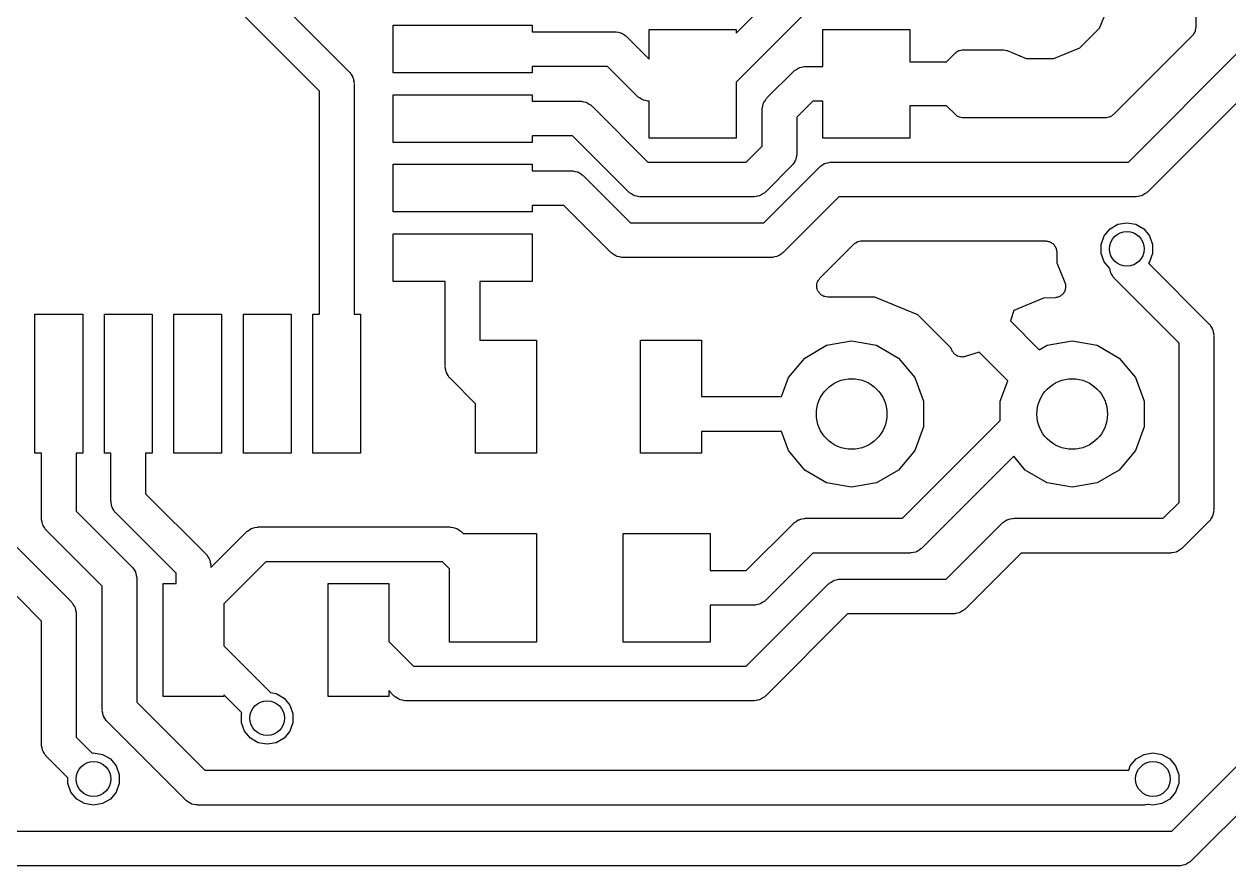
# Model space of a CAD drawing. Extents: x 0.2 to 50.9, y 0.2 to 28.3.
# Drawn here: x 9 to 22.87, y 0.3 to 9.99 of the extents above; entities that cross this region are included whole.
import ezdxf

# ---------------------------------------------------------------- set-up
doc = ezdxf.new("R2010")
doc.units = 0
doc.header["$MEASUREMENT"] = 0
doc.layers.add('BLACK', color=7, linetype='CONTINUOUS')

msp = doc.modelspace()

# ---------------------------------------------------------------- linework, layer by layer
at = {"layer": 'Black'}
for p, q in [((10.4, 11.7828), (12.7414, 9.44142)), ((12.4, 9.21716), (10.0586, 11.5586)), ((17.2, 9.88284), (17.8586, 10.5414)), ((22.492, 10.3875), (22.492, 9.94587)), ((18.0828, 10.2), (17.2, 9.31716)), ((21.3846, 9.94171), (21.5, 10.2196)), ((13.25, 9.425), (13.25, 9.975)), ((13.25, 9.975), (14.85, 9.975)), ((14.85, 9.975), (14.85, 9.9)), ((14.85, 9.9), (15.8, 9.9)), ((15.8, 9.9), (15.8087, 9.89847)), ((15.8087, 9.89847), (15.8174, 9.89924)), ((15.8174, 9.89924), (15.8427, 9.89248)), ((15.8427, 9.89248), (15.8684, 9.88794)), ((15.8684, 9.88794), (15.876, 9.88354)), ((15.876, 9.88354), (15.8845, 9.88126)), ((15.8845, 9.88126), (15.9059, 9.86628)), ((15.9059, 9.86628), (15.9286, 9.85321)), ((15.9286, 9.85321), (15.9342, 9.84647)), ((16.2, 9.58284), (16.2, 9.925)), ((16.2, 9.925), (17.2, 9.925)), ((17.2, 9.925), (17.2, 9.88284)), ((18.2, 9.5), (18.2, 9.925)), ((18.2, 9.925), (19.2, 9.925)), ((19.2, 9.925), (19.2, 9.554)), ((21.1571, 9.71461), (21.3846, 9.94171)), ((22.4548, 9.85607), (21.5439, 8.9452)), ((22.458, 9.86064), (22.4548, 9.85607)), ((22.4623, 9.86423), (22.458, 9.86064)), ((22.4706, 9.8786), (22.4623, 9.86423)), ((22.4801, 9.8922), (22.4706, 9.8786)), ((22.4815, 9.89759), (22.4801, 9.8922)), ((22.4843, 9.90243), (22.4815, 9.89759)), ((22.4872, 9.91877), (22.4843, 9.90243)), ((22.4915, 9.9348), (22.4872, 9.91877)), ((22.492, 9.94587), (22.491, 9.94037)), ((22.491, 9.94037), (22.4915, 9.9348)), ((15.9342, 9.84647), (15.9414, 9.84142)), ((15.9414, 9.84142), (16.2, 9.58284)), ((20.86, 9.59186), (21.1571, 9.71461)), ((19.6236, 9.554), (19.7244, 9.6548)), ((19.7244, 9.6548), (19.729, 9.65801)), ((19.729, 9.65801), (19.7326, 9.66229)), ((19.7326, 9.66229), (19.747, 9.67059)), ((19.747, 9.67059), (19.7606, 9.6801)), ((19.7606, 9.6801), (19.766, 9.68155)), ((19.766, 9.68155), (19.7708, 9.68434)), ((19.7708, 9.68434), (19.7872, 9.68722)), ((19.7872, 9.68722), (19.8032, 9.69152)), ((19.8032, 9.69152), (19.8087, 9.69103)), ((19.8087, 9.69103), (19.8143, 9.692)), ((19.8143, 9.692), (20.2728, 9.692)), ((20.2728, 9.692), (20.2756, 9.6915)), ((20.2756, 9.6915), (20.2784, 9.69187)), ((20.2784, 9.69187), (20.2972, 9.68769)), ((20.2972, 9.68769), (20.3162, 9.68434)), ((20.3162, 9.68434), (20.3187, 9.68291)), ((20.3187, 9.68291), (20.3215, 9.68229)), ((20.3215, 9.68229), (20.5386, 9.59214)), ((20.5386, 9.59214), (20.86, 9.59186)), ((21.7172, 8.4), (23, 9.68284)), ((12.7414, 9.44142), (12.7465, 9.43421)), ((15.7172, 9.5), (14.85, 9.5)), ((14.85, 9.5), (14.85, 9.425)), ((16.0586, 9.15858), (15.7172, 9.5)), ((17.5586, 9.14142), (17.8586, 9.44142)), ((17.8586, 9.44142), (17.8658, 9.44647)), ((17.8658, 9.44647), (17.8714, 9.45321)), ((17.8714, 9.45321), (17.8941, 9.46628)), ((17.8941, 9.46628), (17.9155, 9.48126)), ((17.9155, 9.48126), (17.924, 9.48354)), ((17.924, 9.48354), (17.9316, 9.48794)), ((17.9316, 9.48794), (17.9573, 9.49248)), ((17.9573, 9.49248), (17.9826, 9.49924)), ((17.9826, 9.49924), (17.9913, 9.49847)), ((17.9913, 9.49847), (18, 9.5)), ((18, 9.5), (18.2, 9.5)), ((19.2, 9.554), (19.6236, 9.554)), ((23.3414, 9.45858), (21.9414, 8.05858)), ((12.7465, 9.43421), (12.7532, 9.42856)), ((12.7532, 9.42856), (12.7663, 9.40593)), ((12.7663, 9.40593), (12.7813, 9.38452)), ((12.7813, 9.38452), (12.7835, 9.37602)), ((12.7835, 9.37602), (12.7879, 9.3684)), ((12.7879, 9.3684), (12.7925, 9.34268)), ((12.7925, 9.34268), (12.7992, 9.31743)), ((12.7992, 9.31743), (12.7985, 9.30866)), ((12.7985, 9.30866), (12.8, 9.3)), ((12.8, 9.3), (12.8, 6.65)), ((14.85, 9.425), (13.25, 9.425)), ((17.2, 9.31716), (17.2, 8.675)), ((12.4, 6.65), (12.4, 9.21716)), ((13.25, 8.625), (13.25, 9.175)), ((13.25, 9.175), (14.85, 9.175)), ((14.85, 9.175), (14.85, 9.1)), ((16.0658, 9.15353), (16.0586, 9.15858)), ((14.85, 9.1), (15.4, 9.1)), ((15.4, 9.1), (15.4087, 9.09847)), ((15.4087, 9.09847), (15.4174, 9.09924)), ((15.4174, 9.09924), (15.4427, 9.09248)), ((15.4427, 9.09248), (15.4684, 9.08794)), ((15.4684, 9.08794), (15.476, 9.08354)), ((15.476, 9.08354), (15.4845, 9.08126)), ((15.4845, 9.08126), (15.5059, 9.06628)), ((15.5059, 9.06628), (15.5286, 9.05321)), ((15.5286, 9.05321), (15.5342, 9.04647)), ((15.5342, 9.04647), (15.5414, 9.04142)), ((15.5414, 9.04142), (16.1828, 8.4)), ((16.0714, 9.14679), (16.0658, 9.15353)), ((16.0941, 9.13373), (16.0714, 9.14679)), ((16.1155, 9.11874), (16.0941, 9.13373)), ((16.124, 9.11646), (16.1155, 9.11874)), ((16.1316, 9.11206), (16.124, 9.11646)), ((16.1573, 9.10752), (16.1316, 9.11206)), ((16.1826, 9.10076), (16.1573, 9.10752)), ((16.1913, 9.10153), (16.1826, 9.10076)), ((16.2, 9.1), (16.1913, 9.10153)), ((16.2, 8.675), (16.2, 9.1)), ((17.5008, 9.01743), (17.5075, 9.04267)), ((17.5075, 9.04267), (17.5121, 9.0684)), ((17.5121, 9.0684), (17.5165, 9.07603)), ((17.5165, 9.07603), (17.5187, 9.08452)), ((17.5187, 9.08452), (17.5337, 9.10593)), ((17.5337, 9.10593), (17.5468, 9.12856)), ((17.5468, 9.12856), (17.5535, 9.13422)), ((17.5535, 9.13422), (17.5586, 9.14142)), ((18.0828, 9.1), (17.9, 8.91716)), ((18.2, 9.1), (18.0828, 9.1)), ((18.2, 8.675), (18.2, 9.1)), ((19.6236, 9.046), (19.2, 9.046)), ((19.2, 9.046), (19.2, 8.675)), ((19.7244, 8.9452), (19.6236, 9.046)), ((17.5, 9), (17.5015, 9.00867)), ((17.5, 8.58284), (17.5, 9)), ((17.5015, 9.00867), (17.5008, 9.01743)), ((17.9, 8.91716), (17.9, 8.5)), ((19.729, 8.94199), (19.7244, 8.9452)), ((19.7326, 8.93771), (19.729, 8.94199)), ((19.747, 8.92942), (19.7326, 8.93771)), ((19.7606, 8.9199), (19.747, 8.92942)), ((19.766, 8.91845), (19.7606, 8.9199)), ((19.7708, 8.91566), (19.766, 8.91845)), ((19.7872, 8.91278), (19.7708, 8.91566)), ((19.8032, 8.90848), (19.7872, 8.91278)), ((19.8087, 8.90897), (19.8032, 8.90848)), ((19.8143, 8.908), (19.8087, 8.90897)), ((21.4541, 8.908), (19.8143, 8.908)), ((21.4596, 8.90897), (21.4541, 8.908)), ((21.4652, 8.90848), (21.4596, 8.90897)), ((21.4812, 8.91278), (21.4652, 8.90848)), ((21.4976, 8.91566), (21.4812, 8.91278)), ((21.5024, 8.91845), (21.4976, 8.91566)), ((21.5078, 8.9199), (21.5024, 8.91845)), ((21.5214, 8.92942), (21.5078, 8.9199)), ((21.5358, 8.93771), (21.5214, 8.92942)), ((21.5394, 8.94199), (21.5358, 8.93771)), ((21.5439, 8.9452), (21.5394, 8.94199)), ((14.85, 8.625), (13.25, 8.625)), ((15.3172, 8.7), (14.85, 8.7)), ((14.85, 8.7), (14.85, 8.625)), ((15.9586, 8.05858), (15.3172, 8.7)), ((17.2, 8.675), (16.2, 8.675)), ((19.2, 8.675), (18.2, 8.675)), ((17.3172, 8.4), (17.5, 8.58284)), ((17.8992, 8.48257), (17.8925, 8.45733)), ((17.9, 8.5), (17.8985, 8.49134)), ((17.8985, 8.49134), (17.8992, 8.48257)), ((13.25, 7.825), (13.25, 8.375)), ((13.25, 8.375), (14.85, 8.375)), ((14.85, 8.375), (14.85, 8.3)), ((16.1828, 8.4), (17.3172, 8.4)), ((17.5172, 7.7), (18.1586, 8.34142)), ((17.8414, 8.35858), (17.5414, 8.05858)), ((17.8465, 8.36579), (17.8414, 8.35858)), ((17.8532, 8.37144), (17.8465, 8.36579)), ((17.8663, 8.39407), (17.8532, 8.37144)), ((17.8813, 8.41548), (17.8663, 8.39407)), ((17.8835, 8.42398), (17.8813, 8.41548)), ((17.8879, 8.4316), (17.8835, 8.42398)), ((17.8925, 8.45733), (17.8879, 8.4316)), ((18.1586, 8.34142), (18.1658, 8.34647)), ((18.1658, 8.34647), (18.1714, 8.35321)), ((18.1714, 8.35321), (18.1941, 8.36628)), ((18.1941, 8.36628), (18.2155, 8.38126)), ((18.2155, 8.38126), (18.224, 8.38354)), ((18.224, 8.38354), (18.2316, 8.38794)), ((18.2316, 8.38794), (18.2573, 8.39248)), ((18.2573, 8.39248), (18.2826, 8.39924)), ((18.2826, 8.39924), (18.2913, 8.39847)), ((18.2913, 8.39847), (18.3, 8.4)), ((18.3, 8.4), (21.7172, 8.4)), ((14.85, 8.3), (15.3, 8.3)), ((15.3, 8.3), (15.3087, 8.29847)), ((15.3087, 8.29847), (15.3174, 8.29924)), ((15.3174, 8.29924), (15.3427, 8.29248)), ((15.3427, 8.29248), (15.3684, 8.28794)), ((15.3684, 8.28794), (15.376, 8.28354)), ((15.376, 8.28354), (15.3845, 8.28126)), ((15.3845, 8.28126), (15.4059, 8.26628)), ((15.4059, 8.26628), (15.4286, 8.25321)), ((15.4286, 8.25321), (15.4342, 8.24647)), ((15.4342, 8.24647), (15.4414, 8.24142)), ((15.4414, 8.24142), (15.9828, 7.7)), ((15.9658, 8.05353), (15.9586, 8.05858)), ((15.9714, 8.04679), (15.9658, 8.05353)), ((17.5342, 8.05353), (17.5286, 8.04679)), ((17.5414, 8.05858), (17.5342, 8.05353)), ((21.9342, 8.05353), (21.9286, 8.04679)), ((21.9414, 8.05858), (21.9342, 8.05353)), ((15.9941, 8.03373), (15.9714, 8.04679)), ((16.0155, 8.01874), (15.9941, 8.03373)), ((16.024, 8.01646), (16.0155, 8.01874)), ((16.0316, 8.01206), (16.024, 8.01646)), ((16.0573, 8.00752), (16.0316, 8.01206)), ((16.0826, 8.00076), (16.0573, 8.00752)), ((16.0913, 8.00153), (16.0826, 8.00076)), ((16.1, 8), (16.0913, 8.00153)), ((17.4, 8), (16.1, 8)), ((17.4087, 8.00153), (17.4, 8)), ((17.4174, 8.00076), (17.4087, 8.00153)), ((17.4427, 8.00752), (17.4174, 8.00076)), ((17.4684, 8.01206), (17.4427, 8.00752)), ((17.476, 8.01646), (17.4684, 8.01206)), ((17.4845, 8.01874), (17.476, 8.01646)), ((17.5059, 8.03373), (17.4845, 8.01874)), ((17.5286, 8.04679), (17.5059, 8.03373)), ((18.3828, 8), (17.7414, 7.35858)), ((21.8, 8), (18.3828, 8)), ((21.8087, 8.00153), (21.8, 8)), ((21.8174, 8.00076), (21.8087, 8.00153)), ((21.8427, 8.00752), (21.8174, 8.00076)), ((21.8684, 8.01206), (21.8427, 8.00752)), ((21.876, 8.01646), (21.8684, 8.01206)), ((21.8845, 8.01874), (21.876, 8.01646)), ((21.9059, 8.03373), (21.8845, 8.01874)), ((21.9286, 8.04679), (21.9059, 8.03373)), ((14.85, 7.825), (13.25, 7.825)), ((15.2172, 7.9), (14.85, 7.9)), ((14.85, 7.9), (14.85, 7.825)), ((15.7586, 7.35858), (15.2172, 7.9)), ((15.9828, 7.7), (17.5172, 7.7)), ((21.5064, 7.63069), (21.597, 7.68299)), ((21.597, 7.68299), (21.7, 7.70115)), ((21.7, 7.70115), (21.803, 7.68299)), ((21.803, 7.68299), (21.8936, 7.63069)), ((13.25, 7.025), (13.25, 7.575)), ((13.25, 7.575), (14.85, 7.575)), ((14.85, 7.575), (14.85, 7.025)), ((21.4034, 7.45229), (21.4392, 7.55057)), ((21.4392, 7.55057), (21.5064, 7.63069)), ((21.8936, 7.63069), (21.9608, 7.55057)), ((21.9608, 7.55057), (21.9966, 7.45229)), ((15.7658, 7.35353), (15.7586, 7.35858)), ((17.7414, 7.35858), (17.7342, 7.35353)), ((18.1645, 7.06324), (18.5561, 7.4548)), ((18.5561, 7.4548), (18.5606, 7.45801)), ((18.5606, 7.45801), (18.5642, 7.46229)), ((18.5642, 7.46229), (18.5786, 7.47059)), ((18.5786, 7.47059), (18.5922, 7.4801)), ((18.5922, 7.4801), (18.5976, 7.48155)), ((18.5976, 7.48155), (18.6024, 7.48434)), ((18.6024, 7.48434), (18.6188, 7.48722)), ((18.6188, 7.48722), (18.6348, 7.49152)), ((18.6348, 7.49152), (18.6404, 7.49103)), ((18.6404, 7.49103), (18.6459, 7.492)), ((18.6459, 7.492), (20.765, 7.492)), ((20.765, 7.492), (20.776, 7.49006)), ((20.776, 7.49006), (20.7871, 7.49005)), ((20.7871, 7.49005), (20.7975, 7.48626)), ((20.7975, 7.48626), (20.8084, 7.48434)), ((20.8084, 7.48434), (20.8181, 7.47876)), ((20.8181, 7.47876), (20.8286, 7.47493)), ((20.8286, 7.47493), (20.837, 7.46782)), ((20.837, 7.46782), (20.8466, 7.46229)), ((20.8466, 7.46229), (20.8538, 7.45374)), ((20.8538, 7.45374), (20.8623, 7.44655)), ((20.8623, 7.44655), (20.8678, 7.43697)), ((20.8678, 7.43697), (20.875, 7.4285)), ((20.875, 7.4285), (20.8788, 7.41801)), ((20.8788, 7.41801), (20.8843, 7.40833)), ((20.8843, 7.40833), (20.8863, 7.39744)), ((20.8863, 7.39744), (20.89, 7.38705)), ((20.89, 7.38705), (20.89, 7.37589)), ((20.89, 7.37589), (20.892, 7.36489)), ((20.892, 7.36489), (20.8919, 7.23998)), ((21.4034, 7.34771), (21.4034, 7.45229)), ((21.9966, 7.45229), (21.9966, 7.34771)), ((15.7714, 7.34679), (15.7658, 7.35353)), ((15.7941, 7.33373), (15.7714, 7.34679)), ((15.8155, 7.31874), (15.7941, 7.33373)), ((15.824, 7.31646), (15.8155, 7.31874)), ((15.8316, 7.31206), (15.824, 7.31646)), ((15.8573, 7.30752), (15.8316, 7.31206)), ((15.8826, 7.30076), (15.8573, 7.30752)), ((15.8913, 7.30153), (15.8826, 7.30076)), ((15.9, 7.3), (15.8913, 7.30153)), ((17.6, 7.3), (15.9, 7.3)), ((17.6087, 7.30153), (17.6, 7.3)), ((17.6174, 7.30076), (17.6087, 7.30153)), ((17.6427, 7.30752), (17.6174, 7.30076)), ((17.6684, 7.31206), (17.6427, 7.30752)), ((17.676, 7.31646), (17.6684, 7.31206)), ((17.6845, 7.31874), (17.676, 7.31646)), ((17.7059, 7.33373), (17.6845, 7.31874)), ((17.7286, 7.34679), (17.7059, 7.33373)), ((17.7342, 7.35353), (17.7286, 7.34679)), ((20.8919, 7.23998), (20.9852, 7.01404)), ((21.4392, 7.24943), (21.4034, 7.34771)), ((21.5033, 7.17301), (21.4392, 7.24943)), ((21.9608, 7.24943), (21.9483, 7.23454)), ((21.9483, 7.23454), (22.6414, 6.54142)), ((21.9966, 7.34771), (21.9608, 7.24943)), ((21.5075, 7.15733), (21.5033, 7.17301)), ((21.5121, 7.1316), (21.5075, 7.15733)), ((21.5165, 7.12398), (21.5121, 7.1316)), ((21.5187, 7.11548), (21.5165, 7.12398)), ((21.5337, 7.09407), (21.5187, 7.11548)), ((21.5468, 7.07144), (21.5337, 7.09407)), ((13.85, 7.025), (13.25, 7.025)), ((13.85, 6.05), (13.85, 7.025)), ((14.85, 7.025), (14.25, 7.025)), ((14.25, 7.025), (14.25, 6.35)), ((18.1278, 6.98451), (18.1293, 6.98996)), ((18.1292, 6.96804), (18.1278, 6.98451)), ((18.1292, 6.9515), (18.1292, 6.96804)), ((18.1311, 6.94619), (18.1292, 6.9515)), ((18.1293, 6.9956), (18.1349, 7.01114)), ((18.1293, 6.98996), (18.1293, 6.9956)), ((18.1316, 6.94057), (18.1311, 6.94619)), ((18.1386, 6.92558), (18.1316, 6.94057)), ((18.1349, 7.01114), (18.1392, 7.02711)), ((18.1392, 7.02711), (18.1424, 7.03174)), ((18.1424, 7.03174), (18.1444, 7.03704)), ((18.1444, 7.03704), (18.155, 7.0497)), ((18.155, 7.0497), (18.1645, 7.06324)), ((20.9852, 7.01404), (20.9876, 7.00335)), ((20.9876, 7.00335), (20.9918, 6.99324)), ((20.9904, 6.93843), (20.9889, 6.92724)), ((20.9938, 6.94918), (20.9904, 6.93843)), ((20.9918, 6.99324), (20.9923, 6.98198)), ((20.9923, 6.98198), (20.9947, 6.97097)), ((20.9947, 6.97097), (20.9933, 6.96011)), ((20.9933, 6.96011), (20.9938, 6.94918)), ((21.5535, 7.06579), (21.5468, 7.07144)), ((21.5586, 7.05858), (21.5535, 7.06579)), ((22.3, 6.31716), (21.5586, 7.05858)), ((18.1443, 6.91004), (18.1386, 6.92558)), ((18.1479, 6.90571), (18.1443, 6.91004)), ((18.1503, 6.9006), (18.1479, 6.90571)), ((18.162, 6.8889), (18.1503, 6.9006)), ((18.1726, 6.87622), (18.162, 6.8889)), ((18.1775, 6.8734), (18.1726, 6.87622)), ((18.1815, 6.86941), (18.1775, 6.8734)), ((18.1964, 6.86242), (18.1815, 6.86941)), ((18.2108, 6.85414), (18.1964, 6.86242)), ((18.2163, 6.85315), (18.2108, 6.85414)), ((18.2214, 6.85077), (18.2163, 6.85315)), ((18.2379, 6.84933), (18.2214, 6.85077)), ((18.2542, 6.84644), (18.2379, 6.84933)), ((18.799, 6.84597), (18.2542, 6.84644)), ((19.2936, 6.64059), (18.799, 6.84597)), ((20.7385, 6.83253), (20.3963, 6.69082)), ((20.8736, 6.83867), (20.7385, 6.83253)), ((20.8843, 6.84106), (20.8736, 6.83867)), ((20.8952, 6.84152), (20.8843, 6.84106)), ((20.9057, 6.84583), (20.8952, 6.84152)), ((20.9167, 6.84829), (20.9057, 6.84583)), ((20.9259, 6.85419), (20.9167, 6.84829)), ((20.936, 6.85837), (20.9259, 6.85419)), ((20.9443, 6.86598), (20.936, 6.85837)), ((20.9538, 6.87205), (20.9443, 6.86598)), ((20.9605, 6.88075), (20.9538, 6.87205)), ((20.9685, 6.88814), (20.9605, 6.88075)), ((20.9737, 6.89814), (20.9685, 6.88814)), ((20.9806, 6.90709), (20.9737, 6.89814)), ((20.9839, 6.91754), (20.9806, 6.90709)), ((20.9889, 6.92724), (20.9839, 6.91754)), ((20.3963, 6.69082), (20.3585, 6.57073)), ((9.125, 5.05), (9.125, 6.65)), ((9.125, 6.65), (9.675, 6.65)), ((9.675, 6.65), (9.675, 5.05)), ((9.925, 5.05), (9.925, 6.65)), ((9.925, 6.65), (10.475, 6.65)), ((10.475, 6.65), (10.475, 5.05)), ((10.725, 5.05), (10.725, 6.65)), ((10.725, 6.65), (11.275, 6.65)), ((11.275, 6.65), (11.275, 5.05)), ((11.525, 5.05), (11.525, 6.65)), ((11.525, 6.65), (12.075, 6.65)), ((12.075, 6.65), (12.075, 5.05)), ((12.325, 5.05), (12.325, 6.65)), ((12.325, 6.65), (12.4, 6.65)), ((12.8, 6.65), (12.875, 6.65)), ((12.875, 6.65), (12.875, 5.05)), ((19.6719, 6.26157), (19.2936, 6.64059)), ((20.3585, 6.57073), (20.6911, 6.23807)), ((22.6414, 6.54142), (22.6465, 6.53422)), ((22.6465, 6.53422), (22.6532, 6.52856)), ((22.6532, 6.52856), (22.6663, 6.50593)), ((22.6663, 6.50593), (22.6813, 6.48452)), ((22.6813, 6.48452), (22.6835, 6.47603)), ((22.6835, 6.47603), (22.6879, 6.4684)), ((22.6879, 6.4684), (22.6925, 6.44267)), ((22.6925, 6.44267), (22.6992, 6.41743)), ((22.6992, 6.41743), (22.6985, 6.40867)), ((22.6985, 6.40867), (22.7, 6.4)), ((22.7, 6.4), (22.7, 4.4)), ((14.25, 6.35), (14.9, 6.35)), ((14.9, 6.35), (14.9, 5.05)), ((16.1, 5.05), (16.1, 6.35)), ((16.1, 6.35), (16.8, 6.35)), ((16.8, 6.35), (16.8, 5.7)), ((17.9892, 6.14455), (18.2422, 6.29066)), ((18.2422, 6.29066), (18.53, 6.3414)), ((18.53, 6.3414), (18.8178, 6.29066)), ((18.8178, 6.29066), (19.0708, 6.14455)), ((19.6835, 6.23363), (19.6719, 6.26157)), ((20.6911, 6.23807), (20.7822, 6.29066)), ((20.7822, 6.29066), (21.07, 6.3414)), ((21.07, 6.3414), (21.3578, 6.29066)), ((21.3578, 6.29066), (21.6108, 6.14455)), ((22.3, 4.48284), (22.3, 6.31716)), ((17.8013, 5.9207), (17.9892, 6.14455)), ((19.0708, 6.14455), (19.2587, 5.9207)), ((19.6865, 6.22888), (19.6835, 6.23363)), ((19.6882, 6.2235), (19.6865, 6.22888)), ((19.6982, 6.21037), (19.6882, 6.2235)), ((19.7071, 6.19641), (19.6982, 6.21037)), ((19.7116, 6.19297), (19.7071, 6.19641)), ((19.715, 6.1885), (19.7116, 6.19297)), ((19.729, 6.17962), (19.715, 6.1885)), ((19.7421, 6.16953), (19.729, 6.17962)), ((19.7475, 6.16783), (19.7421, 6.16953)), ((19.7522, 6.1648), (19.7475, 6.16783)), ((19.7684, 6.16122), (19.7522, 6.1648)), ((19.7841, 6.15623), (19.7684, 6.16122)), ((19.7898, 6.15647), (19.7841, 6.15623)), ((19.7953, 6.15525), (19.7898, 6.15647)), ((19.8117, 6.15741), (19.7953, 6.15525)), ((19.8282, 6.15812), (19.8117, 6.15741)), ((19.8334, 6.16027), (19.8282, 6.15812)), ((19.839, 6.161), (19.8334, 6.16027)), ((19.9993, 6.21152), (19.839, 6.161)), ((20.3277, 5.88314), (19.9993, 6.21152)), ((21.6108, 6.14455), (21.7987, 5.9207)), ((13.8515, 6.04134), (13.85, 6.05)), ((13.8508, 6.03257), (13.8515, 6.04134)), ((13.8575, 6.00733), (13.8508, 6.03257)), ((13.8621, 5.9816), (13.8575, 6.00733)), ((13.8665, 5.97398), (13.8621, 5.9816)), ((13.8687, 5.96548), (13.8665, 5.97398)), ((13.8837, 5.94407), (13.8687, 5.96548)), ((13.8968, 5.92144), (13.8837, 5.94407)), ((13.9035, 5.91579), (13.8968, 5.92144)), ((13.9086, 5.90858), (13.9035, 5.91579)), ((14.2, 5.61716), (13.9086, 5.90858)), ((17.721, 5.7), (17.8013, 5.9207)), ((19.2587, 5.9207), (19.3586, 5.64611)), ((20.2414, 5.64611), (20.3277, 5.88314)), ((21.7987, 5.9207), (21.8986, 5.64611)), ((16.8, 5.7), (17.721, 5.7)), ((14.2, 5.05), (14.2, 5.61716)), ((19.3586, 5.64611), (19.3586, 5.35389)), ((20.2414, 5.42422), (20.2414, 5.64611)), ((21.8986, 5.64611), (21.8986, 5.35389)), ((19.1172, 4.3), (20.2414, 5.42422)), ((17.721, 5.3), (16.8, 5.3)), ((16.8, 5.3), (16.8, 5.05)), ((17.8013, 5.0793), (17.721, 5.3)), ((19.3586, 5.35389), (19.2587, 5.0793)), ((21.8986, 5.35389), (21.7987, 5.0793)), ((9.2, 5.05), (9.125, 5.05)), ((9.2, 4.3), (9.2, 5.05)), ((9.675, 5.05), (9.6, 5.05)), ((9.6, 5.05), (9.6, 4.38284)), ((10, 5.05), (9.925, 5.05)), ((10, 4.5), (10, 5.05)), ((10.475, 5.05), (10.4, 5.05)), ((10.4, 5.05), (10.4, 4.58284)), ((11.275, 5.05), (10.725, 5.05)), ((12.075, 5.05), (11.525, 5.05)), ((12.875, 5.05), (12.325, 5.05)), ((14.9, 5.05), (14.2, 5.05)), ((16.8, 5.05), (16.1, 5.05)), ((17.9892, 4.85545), (17.8013, 5.0793)), ((19.2587, 5.0793), (19.0708, 4.85545)), ((20.3964, 5.01361), (19.3414, 3.95858)), ((20.5292, 4.85545), (20.3964, 5.01361)), ((21.7987, 5.0793), (21.6108, 4.85545)), ((18.2422, 4.70934), (17.9892, 4.85545)), ((19.0708, 4.85545), (18.8178, 4.70934)), ((20.7822, 4.70934), (20.5292, 4.85545)), ((21.6108, 4.85545), (21.3578, 4.70934)), ((10.4, 4.58284), (11.0914, 3.89142)), ((18.53, 4.6586), (18.2422, 4.70934)), ((18.8178, 4.70934), (18.53, 4.6586)), ((21.07, 4.6586), (20.7822, 4.70934)), ((21.3578, 4.70934), (21.07, 4.6586)), ((10.0015, 4.49134), (10, 4.5)), ((10.0008, 4.48257), (10.0015, 4.49134)), ((10.0075, 4.45733), (10.0008, 4.48257)), ((10.0121, 4.4316), (10.0075, 4.45733)), ((22.1172, 4.3), (22.3, 4.48284)), ((9.6, 4.38284), (10.2414, 3.74142)), ((10.0165, 4.42398), (10.0121, 4.4316)), ((10.0187, 4.41548), (10.0165, 4.42398)), ((10.0337, 4.39407), (10.0187, 4.41548)), ((10.0468, 4.37144), (10.0337, 4.39407)), ((10.0535, 4.36579), (10.0468, 4.37144)), ((10.0586, 4.35858), (10.0535, 4.36579)), ((10.75, 3.66716), (10.0586, 4.35858)), ((22.6813, 4.31548), (22.6663, 4.29407)), ((22.6835, 4.32398), (22.6813, 4.31548)), ((22.6879, 4.3316), (22.6835, 4.32398)), ((22.6925, 4.35733), (22.6879, 4.3316)), ((22.6992, 4.38257), (22.6925, 4.35733)), ((22.7, 4.4), (22.6985, 4.39134)), ((22.6985, 4.39134), (22.6992, 4.38257)), ((9.20153, 4.29134), (9.2, 4.3)), ((9.20076, 4.28257), (9.20153, 4.29134)), ((9.20752, 4.25733), (9.20076, 4.28257)), ((9.21206, 4.2316), (9.20752, 4.25733)), ((9.21646, 4.22398), (9.21206, 4.2316)), ((9.21874, 4.21548), (9.21646, 4.22398)), ((9.23372, 4.19407), (9.21874, 4.21548)), ((9.24679, 4.17144), (9.23372, 4.19407)), ((9.25353, 4.16579), (9.24679, 4.17144)), ((9.25858, 4.15858), (9.25353, 4.16579)), ((11.5714, 4.15321), (11.5941, 4.16628)), ((11.5941, 4.16628), (11.6155, 4.18126)), ((11.6155, 4.18126), (11.624, 4.18354)), ((11.624, 4.18354), (11.6316, 4.18794)), ((11.6316, 4.18794), (11.6573, 4.19248)), ((11.6573, 4.19248), (11.6826, 4.19924)), ((11.6826, 4.19924), (11.6913, 4.19847)), ((11.6913, 4.19847), (11.7, 4.2)), ((11.7, 4.2), (13.9, 4.2)), ((13.9, 4.2), (13.9087, 4.19847)), ((13.9087, 4.19847), (13.9174, 4.19924)), ((13.9174, 4.19924), (13.9427, 4.19248)), ((13.9427, 4.19248), (13.9684, 4.18794)), ((13.9684, 4.18794), (13.976, 4.18354)), ((13.976, 4.18354), (13.9845, 4.18126)), ((13.9845, 4.18126), (14.0059, 4.16628)), ((14.0059, 4.16628), (14.0286, 4.15321)), ((17.3172, 3.7), (17.8586, 4.24142)), ((17.8586, 4.24142), (17.8658, 4.24647)), ((17.8658, 4.24647), (17.8714, 4.25321)), ((17.8714, 4.25321), (17.8941, 4.26628)), ((17.8941, 4.26628), (17.9155, 4.28126)), ((17.9155, 4.28126), (17.924, 4.28354)), ((17.924, 4.28354), (17.9316, 4.28794)), ((17.9316, 4.28794), (17.9573, 4.29248)), ((17.9573, 4.29248), (17.9826, 4.29924)), ((17.9826, 4.29924), (17.9913, 4.29847)), ((17.9913, 4.29847), (18, 4.3)), ((18, 4.3), (19.1172, 4.3)), ((19.6172, 3.6), (20.2586, 4.24142)), ((20.2586, 4.24142), (20.2658, 4.24647)), ((20.2658, 4.24647), (20.2714, 4.25321)), ((20.2714, 4.25321), (20.2941, 4.26628)), ((20.2941, 4.26628), (20.3155, 4.28126)), ((20.3155, 4.28126), (20.324, 4.28354)), ((20.324, 4.28354), (20.3316, 4.28794)), ((20.3316, 4.28794), (20.3573, 4.29248)), ((20.3573, 4.29248), (20.3826, 4.29924)), ((20.3826, 4.29924), (20.3913, 4.29847)), ((20.3913, 4.29847), (20.4, 4.3)), ((20.4, 4.3), (22.1172, 4.3)), ((22.6414, 4.25858), (22.3414, 3.95858)), ((22.6465, 4.26579), (22.6414, 4.25858)), ((22.6532, 4.27144), (22.6465, 4.26579)), ((22.6663, 4.29407), (22.6532, 4.27144)), ((8.8, 4.08284), (9.54142, 3.34142)), ((9.9, 3.51716), (9.25858, 4.15858)), ((11.15, 3.73284), (11.5586, 4.14142)), ((11.5586, 4.14142), (11.5658, 4.14647)), ((11.5658, 4.14647), (11.5714, 4.15321)), ((14.0286, 4.15321), (14.0342, 4.14647)), ((14.0342, 4.14647), (14.0414, 4.14142)), ((14.0414, 4.14142), (14.0578, 4.125)), ((14.0578, 4.125), (14.9, 4.125)), ((14.9, 4.125), (14.9, 2.875)), ((15.9, 2.875), (15.9, 4.125)), ((15.9, 4.125), (16.9, 4.125)), ((16.9, 4.125), (16.9, 3.7)), ((11.0914, 3.89142), (11.0965, 3.88422)), ((18.0828, 3.9), (17.5414, 3.35858)), ((19.2, 3.9), (18.0828, 3.9)), ((19.2087, 3.90153), (19.2, 3.9)), ((19.2174, 3.90076), (19.2087, 3.90153)), ((19.2427, 3.90752), (19.2174, 3.90076)), ((19.2684, 3.91206), (19.2427, 3.90752)), ((19.276, 3.91646), (19.2684, 3.91206)), ((19.2845, 3.91874), (19.276, 3.91646)), ((19.3059, 3.93373), (19.2845, 3.91874)), ((19.3286, 3.94679), (19.3059, 3.93373)), ((19.3342, 3.95353), (19.3286, 3.94679)), ((19.3414, 3.95858), (19.3342, 3.95353)), ((20.4828, 3.9), (19.8414, 3.25858)), ((22.2, 3.9), (20.4828, 3.9)), ((22.2087, 3.90153), (22.2, 3.9)), ((22.2174, 3.90076), (22.2087, 3.90153)), ((22.2427, 3.90752), (22.2174, 3.90076)), ((22.2684, 3.91206), (22.2427, 3.90752)), ((22.276, 3.91646), (22.2684, 3.91206)), ((22.2845, 3.91874), (22.276, 3.91646)), ((22.3059, 3.93373), (22.2845, 3.91874)), ((22.3286, 3.94679), (22.3059, 3.93373)), ((22.3342, 3.95353), (22.3286, 3.94679)), ((22.3414, 3.95858), (22.3342, 3.95353)), ((9.2, 3.11716), (8.45858, 3.85858)), ((11.0965, 3.88422), (11.1032, 3.87856)), ((11.1032, 3.87856), (11.1163, 3.85593)), ((11.1163, 3.85593), (11.1313, 3.83452)), ((11.1313, 3.83452), (11.1335, 3.82603)), ((11.1335, 3.82603), (11.1379, 3.8184)), ((11.1379, 3.8184), (11.1425, 3.79267)), ((11.1425, 3.79267), (11.1492, 3.76743)), ((11.1492, 3.76743), (11.1485, 3.75867)), ((11.1485, 3.75867), (11.15, 3.75)), ((11.15, 3.75), (11.15, 3.73284)), ((11.7828, 3.8), (11.3, 3.31716)), ((13.8172, 3.8), (11.7828, 3.8)), ((13.9, 3.71716), (13.8172, 3.8)), ((10.2414, 3.74142), (10.2465, 3.73422)), ((10.2465, 3.73422), (10.2532, 3.72856)), ((10.2532, 3.72856), (10.2663, 3.70593)), ((10.2663, 3.70593), (10.2813, 3.68452)), ((10.2813, 3.68452), (10.2835, 3.67603)), ((10.2835, 3.67603), (10.2879, 3.6684)), ((10.2879, 3.6684), (10.2925, 3.64267)), ((10.2925, 3.64267), (10.2992, 3.61743)), ((10.2992, 3.61743), (10.2985, 3.60867)), ((10.2985, 3.60867), (10.3, 3.6)), ((10.75, 3.55), (10.75, 3.66716)), ((13.9, 2.875), (13.9, 3.71716)), ((16.9, 3.7), (17.3172, 3.7)), ((9.9, 2.1), (9.9, 3.51716)), ((10.3, 3.6), (10.3, 2.18284)), ((10.6, 2.25), (10.6, 3.55)), ((10.6, 3.55), (10.75, 3.55)), ((12.5, 2.25), (12.5, 3.55)), ((12.5, 3.55), (13.2, 3.55)), ((13.2, 3.55), (13.2, 2.88284)), ((17.3172, 2.6), (18.2586, 3.54142)), ((18.2586, 3.54142), (18.2658, 3.54647)), ((18.2658, 3.54647), (18.2714, 3.55321)), ((18.2714, 3.55321), (18.2941, 3.56627)), ((18.2941, 3.56627), (18.3155, 3.58126)), ((18.3155, 3.58126), (18.324, 3.58354)), ((18.324, 3.58354), (18.3316, 3.58794)), ((18.3316, 3.58794), (18.3573, 3.59248)), ((18.3573, 3.59248), (18.3826, 3.59924)), ((18.3826, 3.59924), (18.3913, 3.59847)), ((18.3913, 3.59847), (18.4, 3.6)), ((18.4, 3.6), (19.6172, 3.6)), ((9.54142, 3.34142), (9.54647, 3.33422)), ((9.54647, 3.33422), (9.55321, 3.32856)), ((17.5059, 3.33373), (17.4845, 3.31874)), ((17.5286, 3.34679), (17.5059, 3.33373)), ((17.5342, 3.35353), (17.5286, 3.34679)), ((17.5414, 3.35858), (17.5342, 3.35353)), ((9.55321, 3.32856), (9.56628, 3.30593)), ((9.56628, 3.30593), (9.58126, 3.28452)), ((9.58126, 3.28452), (9.58354, 3.27603)), ((9.58354, 3.27603), (9.58794, 3.2684)), ((9.58794, 3.2684), (9.59248, 3.24267)), ((9.59248, 3.24267), (9.59924, 3.21743)), ((9.59924, 3.21743), (9.59847, 3.20867)), ((9.59847, 3.20867), (9.6, 3.2)), ((9.6, 3.2), (9.6, 1.78284)), ((11.3, 3.31716), (11.3, 2.83284)), ((17.4, 3.3), (16.9, 3.3)), ((16.9, 3.3), (16.9, 2.875)), ((17.4087, 3.30153), (17.4, 3.3)), ((17.4174, 3.30076), (17.4087, 3.30153)), ((17.4427, 3.30752), (17.4174, 3.30076)), ((17.4684, 3.31206), (17.4427, 3.30752)), ((17.476, 3.31646), (17.4684, 3.31206)), ((17.4845, 3.31874), (17.476, 3.31646)), ((18.4828, 3.2), (17.5414, 2.25858)), ((19.7, 3.2), (18.4828, 3.2)), ((19.7087, 3.20153), (19.7, 3.2)), ((19.7174, 3.20076), (19.7087, 3.20153)), ((19.7427, 3.20752), (19.7174, 3.20076)), ((19.7684, 3.21206), (19.7427, 3.20752)), ((19.776, 3.21646), (19.7684, 3.21206)), ((19.7845, 3.21874), (19.776, 3.21646)), ((19.8059, 3.23373), (19.7845, 3.21874)), ((19.8286, 3.24679), (19.8059, 3.23373)), ((19.8342, 3.25353), (19.8286, 3.24679)), ((19.8414, 3.25858), (19.8342, 3.25353)), ((9.2, 1.7), (9.2, 3.11716)), ((11.3, 2.83284), (11.8385, 2.29436)), ((13.2, 2.88284), (13.4828, 2.6)), ((14.9, 2.875), (13.9, 2.875)), ((16.9, 2.875), (15.9, 2.875)), ((13.4828, 2.6), (17.3172, 2.6)), ((22.2172, 0.7), (23.9586, 2.44142)), ((11.3, 2.25), (10.6, 2.25)), ((11.5065, 2.06068), (11.3, 2.26716)), ((11.3, 2.26716), (11.3, 2.25)), ((11.8385, 2.29436), (11.903, 2.28299)), ((11.903, 2.28299), (11.9936, 2.23069)), ((11.9936, 2.23069), (12.0608, 2.15057)), ((13.2, 2.25), (12.5, 2.25)), ((13.2586, 2.25858), (13.2, 2.31716)), ((13.2, 2.31716), (13.2, 2.25)), ((13.2658, 2.25353), (13.2586, 2.25858)), ((13.2714, 2.24679), (13.2658, 2.25353)), ((13.2941, 2.23373), (13.2714, 2.24679)), ((13.3155, 2.21874), (13.2941, 2.23373)), ((17.5059, 2.23373), (17.4845, 2.21874)), ((17.5286, 2.24679), (17.5059, 2.23373)), ((17.5342, 2.25353), (17.5286, 2.24679)), ((17.5414, 2.25858), (17.5342, 2.25353)), ((9.90153, 2.09134), (9.9, 2.1)), ((9.90076, 2.08257), (9.90153, 2.09134)), ((9.90752, 2.05733), (9.90076, 2.08257)), ((10.3, 2.18284), (11.0828, 1.4)), ((12.0608, 2.15057), (12.0966, 2.05229)), ((13.324, 2.21646), (13.3155, 2.21874)), ((13.3316, 2.21206), (13.324, 2.21646)), ((13.3573, 2.20753), (13.3316, 2.21206)), ((13.3826, 2.20076), (13.3573, 2.20753)), ((13.3913, 2.20153), (13.3826, 2.20076)), ((13.4, 2.2), (13.3913, 2.20153)), ((17.4, 2.2), (13.4, 2.2)), ((17.4087, 2.20153), (17.4, 2.2)), ((17.4174, 2.20076), (17.4087, 2.20153)), ((17.4427, 2.20752), (17.4174, 2.20076)), ((17.4684, 2.21206), (17.4427, 2.20752)), ((17.476, 2.21646), (17.4684, 2.21206)), ((17.4845, 2.21874), (17.476, 2.21646)), ((24.1828, 2.1), (22.4414, 0.35858)), ((9.91206, 2.0316), (9.90752, 2.05733)), ((9.91646, 2.02398), (9.91206, 2.0316)), ((9.91874, 2.01548), (9.91646, 2.02398)), ((9.93372, 1.99407), (9.91874, 2.01548)), ((9.94679, 1.97144), (9.93372, 1.99407)), ((9.95353, 1.96579), (9.94679, 1.97144)), ((9.95858, 1.95858), (9.95353, 1.96579)), ((10.8586, 1.05858), (9.95858, 1.95858)), ((11.5034, 2.05229), (11.5065, 2.06068)), ((11.5034, 1.94771), (11.5034, 2.05229)), ((11.5392, 1.84943), (11.5034, 1.94771)), ((12.0966, 1.94771), (12.0608, 1.84943)), ((12.0966, 2.05229), (12.0966, 1.94771)), ((11.6064, 1.76931), (11.5392, 1.84943)), ((12.0608, 1.84943), (11.9936, 1.76931)), ((9.20153, 1.69134), (9.2, 1.7)), ((9.20076, 1.68257), (9.20153, 1.69134)), ((9.20752, 1.65733), (9.20076, 1.68257)), ((9.6, 1.78284), (9.78444, 1.5984)), ((11.697, 1.71702), (11.6064, 1.76931)), ((11.8, 1.69885), (11.697, 1.71702)), ((11.903, 1.71702), (11.8, 1.69885)), ((11.9936, 1.76931), (11.903, 1.71702)), ((9.21206, 1.6316), (9.20752, 1.65733)), ((9.21646, 1.62398), (9.21206, 1.6316)), ((9.21874, 1.61548), (9.21646, 1.62398)), ((9.23372, 1.59407), (9.21874, 1.61548)), ((9.24679, 1.57144), (9.23372, 1.59407)), ((9.25353, 1.56579), (9.24679, 1.57144)), ((9.25858, 1.55858), (9.25353, 1.56579)), ((9.50343, 1.31373), (9.25858, 1.55858)), ((9.78444, 1.5984), (9.8, 1.60115)), ((9.8, 1.60115), (9.903, 1.58299)), ((9.903, 1.58299), (9.99357, 1.53069)), ((9.99357, 1.53069), (10.0608, 1.45057)), ((21.7392, 1.45057), (21.8064, 1.53069)), ((21.8064, 1.53069), (21.897, 1.58299)), ((21.897, 1.58299), (22, 1.60115)), ((22, 1.60115), (22.103, 1.58299)), ((22.103, 1.58299), (22.1936, 1.53069)), ((22.1936, 1.53069), (22.2608, 1.45057)), ((10.0608, 1.45057), (10.0966, 1.35229)), ((11.0828, 1.4), (21.7208, 1.4)), ((21.7208, 1.4), (21.7392, 1.45057)), ((22.2608, 1.45057), (22.2966, 1.35229)), ((9.50343, 1.24771), (9.50343, 1.31373)), ((10.0966, 1.35229), (10.0966, 1.24771)), ((22.2966, 1.35229), (22.2966, 1.24771)), ((9.5392, 1.14943), (9.50343, 1.24771)), ((9.60643, 1.06931), (9.5392, 1.14943)), ((10.0608, 1.14943), (9.99357, 1.06931)), ((10.0966, 1.24771), (10.0608, 1.14943)), ((22.2608, 1.14943), (22.1936, 1.06931)), ((22.2966, 1.24771), (22.2608, 1.14943)), ((9.697, 1.01702), (9.60643, 1.06931)), ((9.8, 0.99885), (9.697, 1.01702)), ((9.903, 1.01702), (9.8, 0.99885)), ((9.99357, 1.06931), (9.903, 1.01702)), ((10.8658, 1.05353), (10.8586, 1.05858)), ((10.8714, 1.04679), (10.8658, 1.05353)), ((10.8941, 1.03373), (10.8714, 1.04679)), ((10.9155, 1.01874), (10.8941, 1.03373)), ((10.924, 1.01646), (10.9155, 1.01874)), ((10.9316, 1.01206), (10.924, 1.01646)), ((10.9573, 1.00752), (10.9316, 1.01206)), ((10.9826, 1.00076), (10.9573, 1.00752)), ((10.9913, 1.00153), (10.9826, 1.00076)), ((11, 1), (10.9913, 1.00153)), ((21.9, 1), (11, 1)), ((21.9087, 1.00153), (21.9, 1)), ((21.9174, 1.00076), (21.9087, 1.00153)), ((21.9427, 1.00752), (21.9174, 1.00076)), ((21.9468, 1.00824), (21.9427, 1.00752)), ((22, 0.99885), (21.9468, 1.00824)), ((22.103, 1.01702), (22, 0.99885)), ((22.1936, 1.06931), (22.103, 1.01702)), ((6.28284, 0.7), (22.2172, 0.7)), ((22.3, 0.3), (6.2, 0.3)), ((22.3087, 0.30153), (22.3, 0.3)), ((22.3174, 0.30076), (22.3087, 0.30153)), ((22.3427, 0.30752), (22.3174, 0.30076)), ((22.3684, 0.31206), (22.3427, 0.30752)), ((22.376, 0.31646), (22.3684, 0.31206)), ((22.3845, 0.31874), (22.376, 0.31646)), ((22.4059, 0.33372), (22.3845, 0.31874)), ((22.4286, 0.34679), (22.4059, 0.33372)), ((22.4342, 0.35353), (22.4286, 0.34679)), ((22.4414, 0.35858), (22.4342, 0.35353))]:
    msp.add_line(p, q, dxfattribs=at)
for centre, radius in [((21.7, 7.4), 0.2), ((18.53, 5.5), 0.4064), ((21.07, 5.5), 0.4064), ((11.8, 2), 0.2), ((9.8, 1.3), 0.2), ((22, 1.3), 0.2)]:
    msp.add_circle(centre, radius, dxfattribs=at)

doc.saveas('drawing.dxf')
